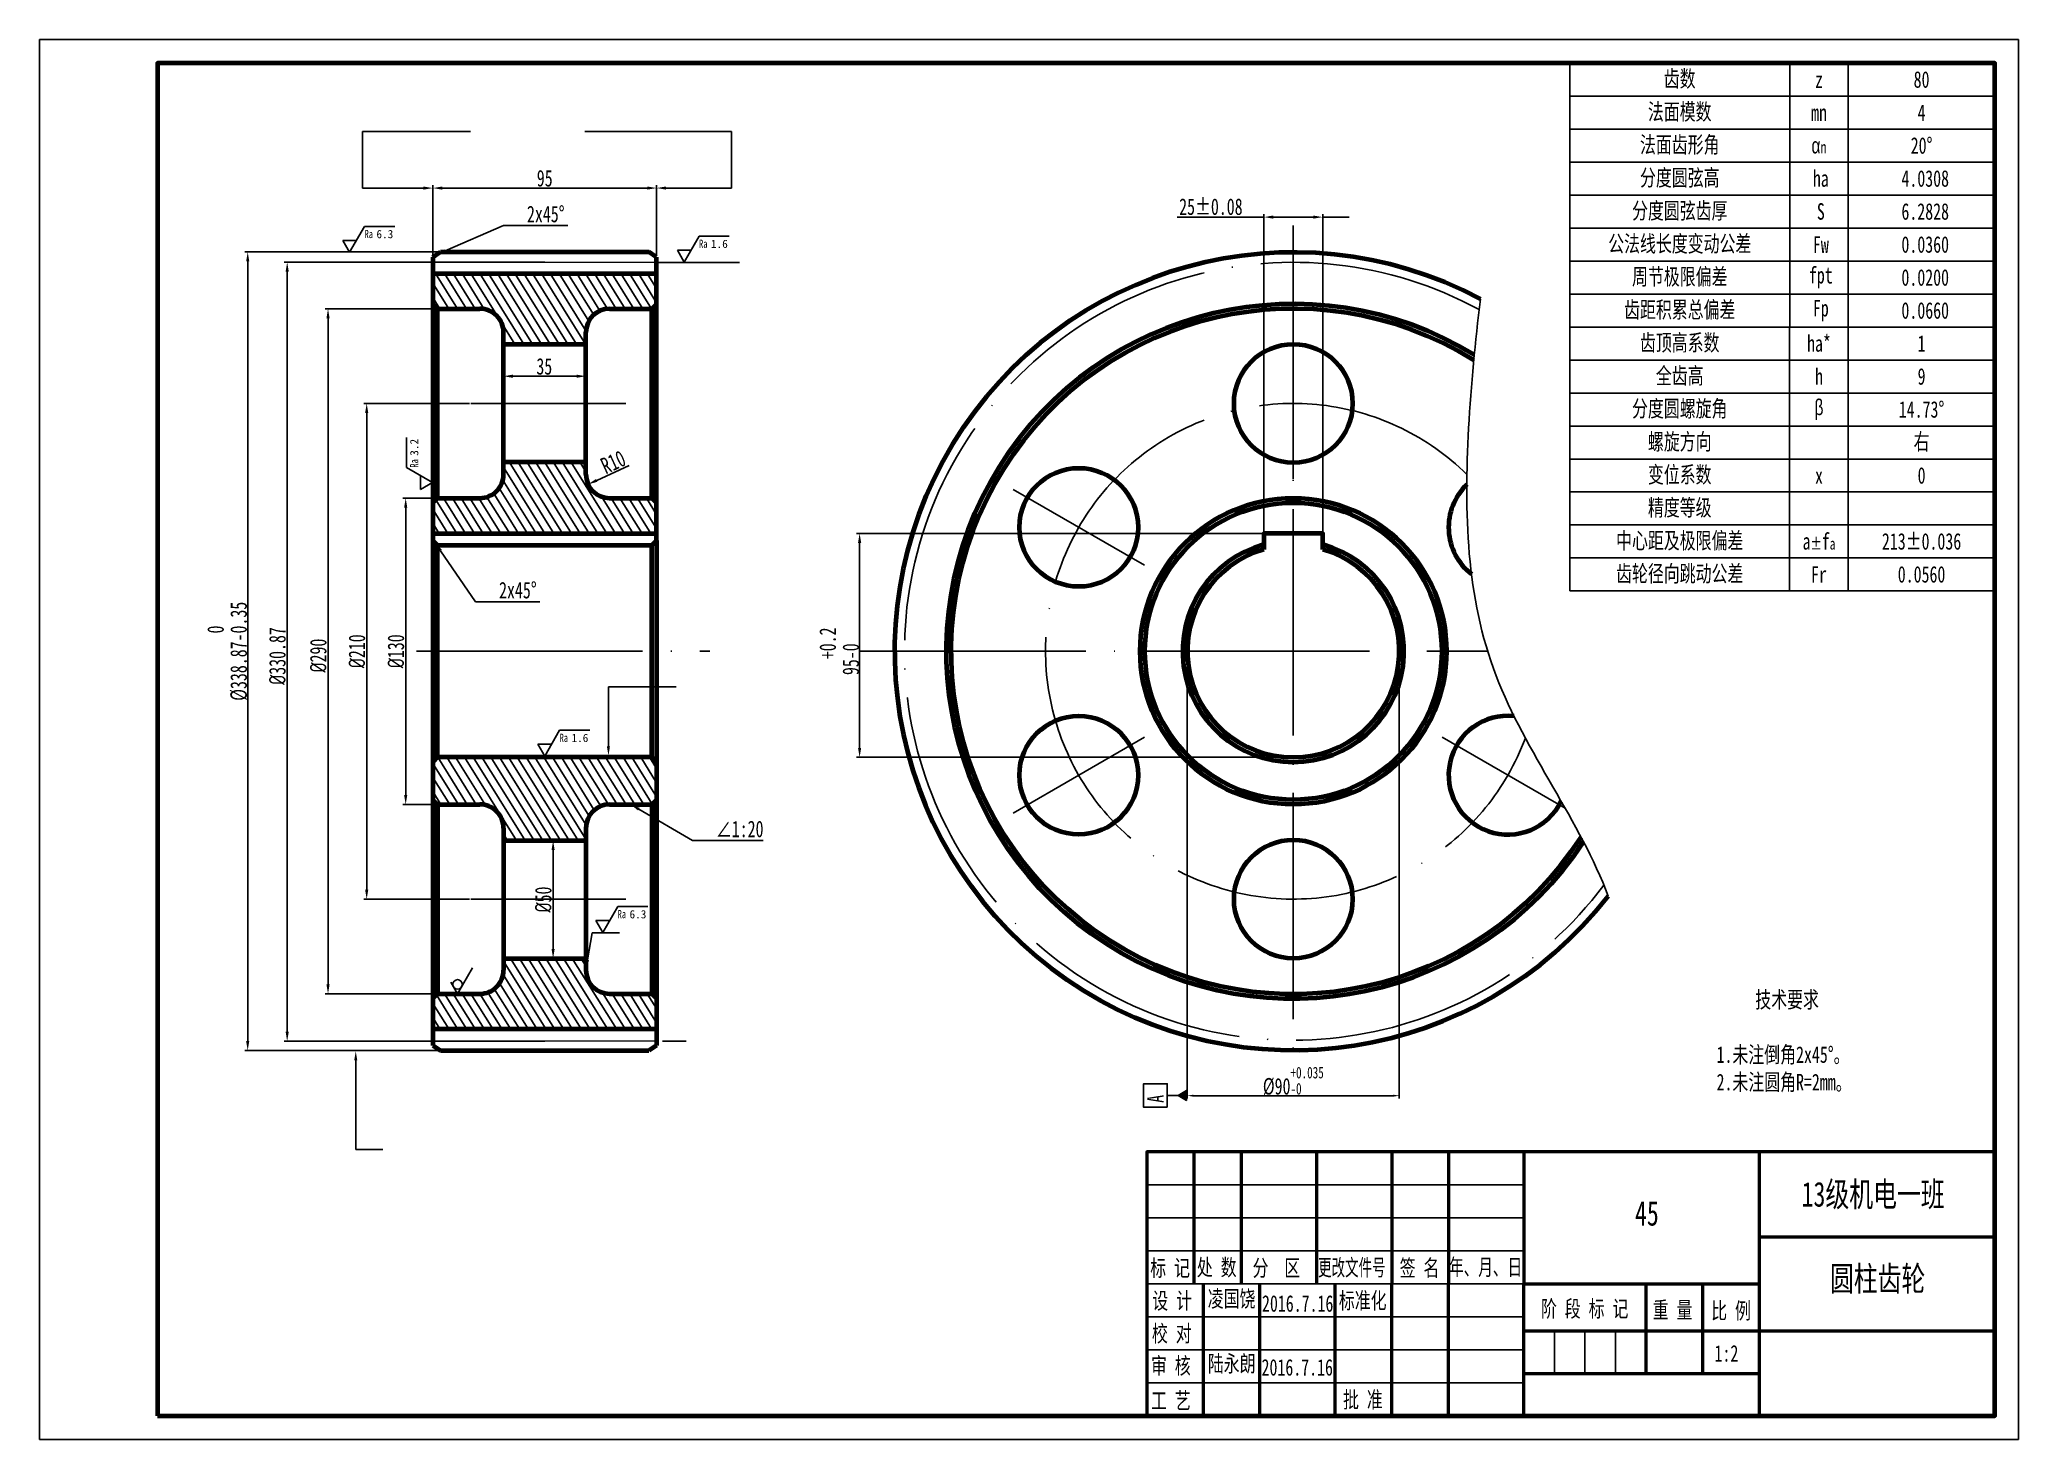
# Paper-space layout '布局2' of a CAD drawing. Header units: millimetres. Extents: x -1 to 419, y -1 to 296.
# The model-space entities are those that its viewports show. They can reach past a viewport. Long polylines and large blocks are cut down to what shows.
import ezdxf
from ezdxf import colors
from ezdxf.entities.mleader import LeaderData, LeaderLine
from ezdxf.math import Vec2, Vec3

# ---------------------------------------------------------------- set-up
doc = ezdxf.new("R2010")
doc.units = ezdxf.units.MM
doc.linetypes.add('ACAD_ISO04W100', pattern=[30, 24, -3, 0, -3])
for name, color, linetype, lineweight in [('center line', 7, 'ACAD_ISO04W100', 25), ('lable', 7, 'Continuous', 25), ('normal', 7, 'Continuous', 25), ('outline', 7, 'Continuous', 70)]:
    doc.layers.add(name, color=color, linetype=linetype, lineweight=lineweight)
doc.layers.add('title', color=7, linetype='Continuous')
doc.styles.get("Standard").update_dxf_attribs({"font": '', "width": 0.707})
doc.styles.get('Standard').set_extended_font_data('SimSun')
doc.dimstyles.new('ISO-25', dxfattribs={"dimtxt": 7, "dimasz": 4, "dimexe": 1.25, "dimexo": 0.625, "dimtad": 1, "dimdsep": 46, "dimtxsty": 'Standard', "dimcen": 2.5, "dimadec": 0, "dimazin": 0, "dimtfac": 1, "dimtmove": 0, "dimatfit": 3, "dimfxl": 1, "dimarcsym": 0})
doc.dimstyles.new('副本 ISO-25', dxfattribs={"dimtxt": 7, "dimasz": 2.5, "dimexe": 1.25, "dimexo": 0.625, "dimtad": 1, "dimdsep": 46, "dimtxsty": 'Standard', "dimcen": 2.5, "dimadec": 0, "dimazin": 0, "dimtol": 1, "dimtm": 1e-09, "dimtfac": 0.7, "dimtmove": 0, "dimatfit": 3, "dimfxl": 1, "dimarcsym": 0})

# ---------------------------------------------------------------- blocks, each defined once
blk = doc.blocks.new('a3 sheet2')
at = {"layer": 'Defpoints'}
blk.add_lwpolyline([(-419.99, 0.26), (0.01, 0.26), (0.01, 297.26), (-419.99, 297.26)], close=True, dxfattribs=at)
at = {"layer": 'lable'}
for p, q in [((-95.21, 292.26), (-4.99, 292.26)), ((-95.21, 292.26), (-95.21, 271.24)), ((-48.54, 292.29), (-48.54, 236.27)), ((-36.1, 292.26), (-36.1, 180.27)), ((-95.21, 285.26), (-4.99, 285.26)), ((-95.21, 278.26), (-4.99, 278.26)), ((-95.21, 271.26), (-4.99, 271.26)), ((-95.21, 271.26), (-95.21, 236.27)), ((-95.21, 264.26), (-4.99, 264.26)), ((-95.21, 257.26), (-4.99, 257.26)), ((-95.21, 250.26), (-4.99, 250.26)), ((-95.21, 243.26), (-4.99, 243.26)), ((-95.21, 236.27), (-95.21, 180.27)), ((-95.21, 236.26), (-4.99, 236.26)), ((-48.55, 236.26), (-48.55, 180.27)), ((-95.21, 229.26), (-4.99, 229.26)), ((-95.21, 222.26), (-4.99, 222.26)), ((-95.21, 215.26), (-4.99, 215.26)), ((-95.21, 208.26), (-4.99, 208.26)), ((-92.29, 208.26), (-4.99, 208.26)), ((-95.21, 201.27), (-4.99, 201.27)), ((-95.21, 194.27), (-4.99, 194.27)), ((-95.21, 187.27), (-4.99, 187.27)), ((-95.21, 180.27), (-4.99, 180.27)), ((-184.99, 61.45), (-184.99, 5.45)), ((-366.2, 5.45), (-184.99, 5.45)), ((-271.9, 5.45), (-184.99, 5.45))]:
    blk.add_line(p, q, dxfattribs=at)
at = {"layer": 'title'}
for p, q in [((-4.99, 236.26), (-95.21, 236.26)), ((-184.99, 54.26), (-104.99, 54.26)), ((-184.99, 47.26), (-104.99, 47.26)), ((-184.99, 40.26), (-104.99, 40.26)), ((-184.99, 33.26), (-104.99, 33.26)), ((-184.99, 26.26), (-104.99, 26.26)), ((-98.49, 14.26), (-98.49, 23.26)), ((-91.99, 14.26), (-91.99, 23.26)), ((-85.49, 14.26), (-85.49, 23.26)), ((-184.99, 19.26), (-104.99, 19.26)), ((-184.99, 12.26), (-104.99, 12.26))]:
    blk.add_line(p, q, dxfattribs=at)
at = {"layer": 'title', "lineweight": 53}
for p, q in [((-174.99, 61.26), (-174.99, 33.26)), ((-164.99, 61.26), (-164.99, 33.26)), ((-148.99, 61.26), (-148.99, 33.26)), ((-132.99, 61.26), (-132.99, 33.26)), ((-120.99, 61.26), (-120.99, 33.26)), ((-54.99, 61.26), (-54.99, 5.26)), ((-54.99, 43.26), (-4.99, 43.26)), ((-172.99, 5.26), (-172.99, 33.26)), ((-160.99, 5.26), (-160.99, 33.26)), ((-144.99, 5.26), (-144.99, 33.26)), ((-132.99, 5.26), (-132.99, 33.26)), ((-120.99, 5.26), (-120.99, 33.26)), ((-104.99, 33.26), (-54.99, 33.26)), ((-78.99, 14.26), (-78.99, 33.26)), ((-66.99, 14.26), (-66.99, 33.26)), ((-104.99, 23.26), (-54.99, 23.26)), ((-54.99, 23.26), (-4.99, 23.26)), ((-104.99, 14.26), (-54.99, 14.26))]:
    blk.add_line(p, q, dxfattribs=at)
at = {"layer": 'title', "lineweight": 50}
for p in [(-104.99, 61.26), (-104.99, 5.26)]:
    blk.add_line(p, (-104.99, 33.26), dxfattribs=at)
at = {"layer": 'title', "lineweight": 80}
blk.add_lwpolyline([(-394.99, 5.26), (-4.99, 5.26), (-4.99, 292.26), (-394.99, 292.26)], close=True, dxfattribs=at)
at = {"layer": 'title', "lineweight": 53}
blk.add_lwpolyline([(-184.99, 5.26), (-4.99, 5.26), (-4.99, 61.26), (-184.99, 61.26)], close=True, dxfattribs=at)
at = {"insert": (-81.37, 50.87), "char_height": 5.25, "attachment_point": 1}
blk.add_mtext_dynamic_manual_height_columns('45', width=24.4308, gutter_width=12.5, heights=[0], dxfattribs=at)
at = {"layer": 'lable', "attachment_point": 5}
for s, insert, char_height, width in [('齿数', (-71.88, 288.76), 3.5, 44.3267), ('80', (-20.55, 288.76), 3.5, 28.773), ('z', (-42.32, 288.76), 3.5, 10.1133), ('法面模数', (-71.88, 281.76), 3.5, 44.3267), ('mn', (-42.32, 281.76), 3.5, 10.1133), ('4', (-20.55, 281.76), 3.5, 28.773), ('法面齿形角', (-71.88, 274.76), 3.5, 44.3267), ('{\\fArial|b0|i0|c134|p34;\\H0.95833x;\\C256;α\\fSimSun|b0|i0|c134|p2;\\H0.78261x;n}', (-42.32, 274.76), 3.4996, 10.1133), ('20%%D', (-20.55, 274.76), 3.5, 28.773), ('分度圆弦高', (-71.87, 267.76), 3.5, 44.3289), ('ha', (-41.93, 267.76), 3.5, 10.8878), ('4.0308', (-19.77, 267.76), 3.5, 28.7758), ('分度圆弦齿厚', (-71.87, 260.76), 3.5, 44.3289), ('S', (-41.93, 260.76), 3.5, 10.8878), ('6.2828', (-19.77, 260.76), 3.5, 28.7758), ('公法线长度变动公差', (-71.87, 253.76), 3.5, 44.3289), ('Fw', (-41.93, 253.76), 3.5, 10.8878), ('0.0360', (-19.77, 253.76), 3.5, 28.7758), ('周节极限偏差', (-71.87, 246.76), 3.5, 44.3289), ('fpt', (-41.93, 246.76), 3.5, 10.8878), ('0.0200', (-19.77, 246.76), 3.5, 28.7758), ('齿距积累总偏差', (-71.87, 239.76), 3.5, 44.3289), ('Fp', (-41.93, 239.76), 3.5, 10.8878), ('0.0660', (-19.77, 239.76), 3.5, 28.7758), ('齿顶高系数', (-71.88, 232.76), 3.5, 44.3267), ('ha*', (-42.32, 232.76), 3.5, 10.1133), ('1', (-20.55, 232.76), 3.5, 28.773), ('全齿高', (-71.88, 225.76), 3.5, 44.3267), ('h', (-42.32, 225.76), 3.5, 10.1133), ('9', (-20.55, 225.76), 3.5, 28.773), ('分度圆螺旋角', (-71.88, 218.76), 3.5, 44.3267), ('{\\fArial|b0|i0|c134|p34;\\H0.95833x;\\C256;β}', (-42.32, 218.76), 3.4996, 10.1133), ('14.73%%D', (-20.55, 218.76), 3.5, 28.773), ('螺旋方向', (-71.88, 211.76), 3.5, 44.3267), ('右', (-20.55, 211.76), 3.5, 28.773), ('变位系数', (-71.88, 204.76), 3.5, 44.3267), ('0', (-20.55, 204.76), 3.5, 28.773), ('x', (-42.32, 204.76), 3.5, 10.1133), ('精度等级', (-71.88, 197.77), 3.5, 44.3267), ('中心距及极限偏差', (-71.88, 190.77), 3.5, 44.3267), ('a{\\H0.71436x;%%P}f{\\H0.71436x;a}', (-42.32, 190.77), 3.4996, 10.1133), ('213%%P0.036', (-20.55, 190.77), 3.4996, 28.773), ('齿轮径向跳动公差', (-71.88, 183.77), 3.5, 44.3267), ('Fr', (-42.32, 183.77), 3.5, 10.1133), ('0.0560', (-20.55, 183.77), 3.5, 28.773)]:
    blk.add_mtext(s, dxfattribs=dict(at, insert=insert, char_height=char_height, width=width))
at = {"layer": 'title'}
for s, width, p in [('标 记', 0.707, (-184.26, 34.88)), ('处 数', 0.707, (-174.36, 35.01)), ('分  区', 0.707, (-162.54, 34.89)), ('更改文件号', 0.6, (-148.63, 34.98)), ('签 名', 0.707, (-131.32, 34.88)), ('年、月、日', 0.65, (-120.84, 35.06)), ('设 计', 0.707, (-183.82, 27.93)), ('标准化', 0.707, (-144.23, 27.98)), ('阶 段 标 记', 0.707, (-101.33, 26.23)), ('重 量', 0.707, (-77.62, 25.99)), ('比 例', 0.707, (-65.2, 25.82)), ('校 对', 0.707, (-183.9, 20.98)), ('审 核', 0.707, (-184.1, 14.14)), ('工 艺', 0.707, (-184.09, 6.74)), ('批 准', 0.707, (-143.34, 6.95))]:
    blk.add_text(s, height=3.5, dxfattribs=dict(at, width=width)).set_placement(p)
at = {"layer": 'title', "attachment_point": 1}
for s, width, insert, char_height in [('13级机电一班', 32.7637, (-46.01, 54.9), 5.25), ('圆柱齿轮', 25.872, (-40, 36.99), 5.25), ('2016.7.16', 14.1365, (-160.54, 30.85), 3.5), ('陆永朗', 10.664, (-172.03, 18.09), 3.5), ('2016.7.16', 12.704, (-160.63, 17.3), 3.5), ('1:2', 9.0577, (-64.49, 20.26), 3.5)]:
    blk.add_mtext_dynamic_manual_height_columns(s, width=width, gutter_width=12.5, heights=[0], dxfattribs=dict(at, insert=insert, char_height=char_height))
at = {"layer": 'title', "insert": (-172.05, 31.85), "char_height": 3.5, "attachment_point": 1}
blk.add_mtext('凌国饶', dxfattribs=at)
blk = doc.blocks.new('*D7')
at = {"layer": 'Defpoints', "color": 0, "transparency": 16777216}
for p in [(-102.2, -25.01), (-115.72, -155.01), (-102.2, -155.01)]:
    blk.add_point(p, dxfattribs=at)
at = {"layer": 'lable', "color": 0, "lineweight": -2, "transparency": 16777216}
for p, q in [((-102.83, -25.01), (-116.97, -25.01)), ((-115.72, -29.01), (-115.72, -151.01)), ((-102.83, -155.01), (-116.97, -155.01))]:
    blk.add_line(p, q, dxfattribs=at)
at = {"layer": 'lable', "color": 0, "transparency": 16777216}
for points in [[(-116.39, -29.01), (-115.05, -29.01), (-115.72, -25.01)], [(-116.39, -151.01), (-115.05, -151.01), (-115.72, -155.01)]]:
    blk.add_solid(points, dxfattribs=at)
at = {"layer": 'lable', "color": 0, "transparency": 16777216, "insert": (-119.85, -90.01), "char_height": 7, "attachment_point": 5, "rotation": 90}
blk.add_mtext('{\\fISOCPEUR|b0|i0|c0|p34;%%C}130', dxfattribs=at)
blk = doc.blocks.new('*D8')
at = {"layer": 'Defpoints', "color": 0, "transparency": 16777216}
for p in [(-148.68, 55.33), (-102.2, 55.33), (-102.2, -235.36)]:
    blk.add_point(p, dxfattribs=at)
at = {"layer": 'lable', "color": 0, "lineweight": -2, "transparency": 16777216}
for p, q in [((-102.83, 55.33), (-149.93, 55.33)), ((-148.68, -231.36), (-148.68, 51.33)), ((-102.83, -235.36), (-149.93, -235.36))]:
    blk.add_line(p, q, dxfattribs=at)
at = {"layer": 'lable', "color": 0, "transparency": 16777216}
for points in [[(-149.35, 51.33), (-148.02, 51.33), (-148.68, 55.33)], [(-149.35, -231.36), (-148.02, -231.36), (-148.68, -235.36)]]:
    blk.add_solid(points, dxfattribs=at)
at = {"layer": 'lable', "color": 0, "transparency": 16777216, "insert": (-152.81, -91.84), "char_height": 7, "attachment_point": 5, "rotation": 90}
blk.add_mtext('{\\fISOCPEUR|b0|i0|c0|p34;%%C}290', dxfattribs=at)
blk = doc.blocks.new('*D9')
at = {"layer": 'Defpoints', "color": 0, "transparency": 16777216}
for p in [(-104.2, 75.11), (-166.03, -255.5), (-104.2, -255.5)]:
    blk.add_point(p, dxfattribs=at)
at = {"layer": 'lable', "color": 0, "lineweight": -2, "transparency": 16777216}
for p, q in [((-104.83, 75.11), (-167.28, 75.11)), ((-166.03, 71.11), (-166.03, -251.5)), ((-104.83, -255.5), (-167.28, -255.5))]:
    blk.add_line(p, q, dxfattribs=at)
at = {"layer": 'lable', "color": 0, "transparency": 16777216}
for points in [[(-166.69, 71.11), (-165.36, 71.11), (-166.03, 75.11)], [(-166.69, -251.5), (-165.36, -251.5), (-166.03, -255.5)]]:
    blk.add_solid(points, dxfattribs=at)
at = {"layer": 'lable', "color": 0, "transparency": 16777216, "insert": (-170.15, -92.03), "char_height": 7, "attachment_point": 5, "rotation": 90}
blk.add_mtext('{\\fISOCPEUR|b0|i0|c0|p34;%%C}330.87', dxfattribs=at)
blk = doc.blocks.new('*D10')
at = {"layer": 'Defpoints', "color": 0, "transparency": 16777216}
for p in [(-9.2, 106.54), (-104.2, 77.24), (-9.2, 77.24)]:
    blk.add_point(p, dxfattribs=at)
at = {"layer": 'lable', "color": 0, "lineweight": -2, "transparency": 16777216}
for p, q in [((-104.2, 77.87), (-104.2, 107.79)), ((-100.2, 106.54), (-13.2, 106.54)), ((-9.2, 77.87), (-9.2, 107.79))]:
    blk.add_line(p, q, dxfattribs=at)
at = {"layer": 'lable', "color": 0, "transparency": 16777216}
for points in [[(-100.2, 107.21), (-100.2, 105.88), (-104.2, 106.54)], [(-13.2, 107.21), (-13.2, 105.88), (-9.2, 106.54)]]:
    blk.add_solid(points, dxfattribs=at)
at = {"layer": 'lable', "color": 0, "transparency": 16777216, "insert": (-56.7, 110.67), "char_height": 7, "attachment_point": 5}
blk.add_mtext('95', dxfattribs=at)
blk = doc.blocks.new('*D11')
at = {"layer": 'Defpoints', "color": 0, "transparency": 16777216}
for p in [(-29.2, -15.01), (-38.29, -19.18)]:
    blk.add_point(p, dxfattribs=at)
at = {"layer": 'lable', "color": 0, "lineweight": -2, "transparency": 16777216}
blk.add_line((-20.81, -11.16), (-34.65, -17.51), dxfattribs=at)
at = {"layer": 'lable', "color": 0, "transparency": 16777216}
blk.add_solid([(-34.93, -16.91), (-34.38, -18.12), (-38.29, -19.18)], dxfattribs=at)
at = {"layer": 'lable', "color": 0, "transparency": 16777216, "insert": (-27.63, -9.75), "char_height": 7, "attachment_point": 5, "rotation": 24.63765}
blk.add_mtext('R10', dxfattribs=at)
blk = doc.blocks.new('粗糙度')
at = {"layer": 'lable'}
for p, q in [((-0.01, 0.51), (6.34, 11.51)), ((6.34, 11.51), (19.12, 11.51)), ((-0.01, 0.51), (-2.9, 5.51)), ((-2.9, 5.51), (2.87, 5.51))]:
    blk.add_line(p, q, dxfattribs=at)
blk.add_attdef('CCD', (11.37, 6.48), '', height=3.5)
at = {"layer": 'lable', "insert": (6.34, 10.03), "char_height": 3.5, "attachment_point": 1}
blk.add_mtext_dynamic_manual_height_columns('Ra', width=7.2155, gutter_width=12.5, heights=[0], dxfattribs=at)
blk = doc.blocks.new('*D13')
at = {"layer": 'Defpoints', "color": 0, "transparency": 16777216}
for p in [(-39.2, 26.7), (-74.2, -9.67), (-39.2, -9.67)]:
    blk.add_point(p, dxfattribs=at)
at = {"layer": 'lable', "color": 0, "lineweight": -2, "transparency": 16777216}
for p, q in [((-74.2, -9.04), (-74.2, 27.95)), ((-70.2, 26.7), (-43.2, 26.7)), ((-39.2, -9.04), (-39.2, 27.95))]:
    blk.add_line(p, q, dxfattribs=at)
at = {"layer": 'lable', "color": 0, "transparency": 16777216}
for points in [[(-70.2, 27.37), (-70.2, 26.03), (-74.2, 26.7)], [(-43.2, 27.37), (-43.2, 26.03), (-39.2, 26.7)]]:
    blk.add_solid(points, dxfattribs=at)
at = {"layer": 'lable', "color": 0, "transparency": 16777216, "insert": (-56.88, 30.83), "char_height": 7, "attachment_point": 5}
blk.add_mtext('35', dxfattribs=at)
blk = doc.blocks.new('*D14')
at = {"layer": 'Defpoints', "color": 0, "transparency": 16777216}
for p in [(-39.2, -170.36), (-53.14, -220.36), (-39.2, -220.36)]:
    blk.add_point(p, dxfattribs=at)
at = {"layer": 'lable', "color": 0, "lineweight": -2, "transparency": 16777216}
for p, q in [((-39.83, -170.36), (-54.39, -170.36)), ((-53.14, -174.36), (-53.14, -216.36)), ((-39.83, -220.36), (-54.39, -220.36))]:
    blk.add_line(p, q, dxfattribs=at)
at = {"layer": 'lable', "color": 0, "transparency": 16777216}
for points in [[(-53.81, -174.36), (-52.48, -174.36), (-53.14, -170.36)], [(-53.81, -216.36), (-52.48, -216.36), (-53.14, -220.36)]]:
    blk.add_solid(points, dxfattribs=at)
at = {"layer": 'lable', "color": 0, "transparency": 16777216, "insert": (-57.27, -195.36), "char_height": 7, "attachment_point": 5, "rotation": 90}
blk.add_mtext('{\\fISOCPEUR|b0|i0|c0|p34;%%C}50', dxfattribs=at)
blk = doc.blocks.new('*D15')
at = {"layer": 'Defpoints', "color": 0, "transparency": 16777216}
for p in [(273.57, -40.01), (76.96, -135.01), (261.07, -135.01)]:
    blk.add_point(p, dxfattribs=at)
at = {"layer": 'lable', "color": 0, "lineweight": -2, "transparency": 16777216}
for p, q in [((272.94, -40.01), (75.71, -40.01)), ((76.96, -44.01), (76.96, -131.01)), ((260.44, -135.01), (75.71, -135.01))]:
    blk.add_line(p, q, dxfattribs=at)
at = {"layer": 'lable', "color": 0, "transparency": 16777216}
for points in [[(76.29, -44.01), (77.63, -44.01), (76.96, -40.01)], [(76.29, -131.01), (77.63, -131.01), (76.96, -135.01)]]:
    blk.add_solid(points, dxfattribs=at)
at = {"layer": 'lable', "color": 0, "transparency": 16777216, "insert": (68.36, -90.01), "char_height": 7, "attachment_point": 5, "rotation": 90}
blk.add_mtext('95\\S+0.2^ -0;', dxfattribs=at)
blk = doc.blocks.new('*D16')
at = {"layer": 'Defpoints', "color": 0, "transparency": 16777216}
for p in [(273.57, 94.22), (248.57, -40.01), (273.57, -40.01)]:
    blk.add_point(p, dxfattribs=at)
at = {"layer": 'lable', "color": 0, "lineweight": -2, "transparency": 16777216}
for p, q in [((248.57, 94.22), (211.76, 94.22)), ((248.57, -39.39), (248.57, 95.47)), ((269.57, 94.22), (252.57, 94.22)), ((273.57, -39.39), (273.57, 95.47))]:
    blk.add_line(p, q, dxfattribs=at)
at = {"layer": 'lable', "color": 0, "transparency": 16777216}
for points in [[(252.57, 94.89), (252.57, 93.56), (248.57, 94.22)], [(269.57, 94.89), (269.57, 93.56), (273.57, 94.22)]]:
    blk.add_solid(points, dxfattribs=at)
at = {"layer": 'lable', "color": 0, "transparency": 16777216, "insert": (226.08, 98.6), "char_height": 7, "attachment_point": 5}
blk.add_mtext('25±0.08', dxfattribs=at)
blk = doc.blocks.new('*D17')
at = {"layer": 'Defpoints', "color": 0, "transparency": 16777216}
for p in [(216.07, -90.01), (306.07, -90.01), (216.07, -278.59)]:
    blk.add_point(p, dxfattribs=at)
at = {"layer": 'lable', "color": 0, "lineweight": -2, "transparency": 16777216}
for p, q in [((216.07, -90.64), (216.07, -279.84)), ((306.07, -90.64), (306.07, -279.84)), ((303.57, -278.59), (218.57, -278.59))]:
    blk.add_line(p, q, dxfattribs=at)
at = {"layer": 'lable', "color": 0, "transparency": 16777216}
for points in [[(218.57, -278.17), (218.57, -279), (216.07, -278.59)], [(303.57, -278.17), (303.57, -279), (306.07, -278.59)]]:
    blk.add_solid(points, dxfattribs=at)
at = {"layer": 'lable', "color": 0, "transparency": 16777216, "insert": (261.07, -272.38), "char_height": 7, "attachment_point": 5}
blk.add_mtext('%%c90{\\H4.900000;\\S+0.035^ -0;}', dxfattribs=at)
blk = doc.blocks.new('datum')
at = {"layer": 'lable'}
h = blk.add_hatch(color=256, dxfattribs=at)
h.dxf.hatch_style = 1
h.paths.add_polyline_path([(0.96, 0.54), (-0.08, 2.34), (-1.12, 0.54)])
blk.add_line((-0.08, 4.64), (-0.08, 0.64), dxfattribs=at)
for points in [[(-2.58, 4.64), (2.42, 4.64), (2.42, 9.64), (-2.58, 9.64)], [(-0.08, 2.34), (-1.12, 0.54), (0.96, 0.54)]]:
    blk.add_lwpolyline(points, close=True, dxfattribs=at)
at = {"layer": 'lable', "insert": (-1.63, 8.87), "char_height": 3.5, "attachment_point": 1}
blk.add_mtext_dynamic_manual_height_columns('A', width=3.5, gutter_width=12.5, heights=[0], dxfattribs=at)
blk = doc.blocks.new('*D22')
at = {"layer": 'Defpoints', "color": 0, "transparency": 16777216}
for p in [(-88.01, 15.16), (-132.28, -195.18), (-88.01, -195.18)]:
    blk.add_point(p, dxfattribs=at)
at = {"layer": 'normal', "color": 0, "lineweight": -2, "transparency": 16777216}
for p, q in [((-88.63, 15.16), (-133.53, 15.16)), ((-132.28, 11.16), (-132.28, -191.18)), ((-88.63, -195.18), (-133.53, -195.18))]:
    blk.add_line(p, q, dxfattribs=at)
at = {"layer": 'normal', "color": 0, "transparency": 16777216}
for points in [[(-132.94, 11.16), (-131.61, 11.16), (-132.28, 15.16)], [(-132.94, -191.18), (-131.61, -191.18), (-132.28, -195.18)]]:
    blk.add_solid(points, dxfattribs=at)
at = {"layer": 'normal', "color": 0, "transparency": 16777216, "insert": (-136.4, -90.01), "char_height": 7, "attachment_point": 5, "rotation": 90}
blk.add_mtext('{\\fISOCPEUR|b0|i0|c0|p34;%%C}210', dxfattribs=at)
blk = doc.blocks.new('*D24')
at = {"layer": 'Defpoints', "color": 0, "transparency": 16777216}
for p in [(-100.93, 79.42), (-182.78, -259.45), (-100.93, -259.45)]:
    blk.add_point(p, dxfattribs=at)
at = {"layer": 'normal', "color": 0, "lineweight": -2, "transparency": 16777216}
for p, q in [((-101.56, 79.42), (-184.03, 79.42)), ((-182.78, 75.42), (-182.78, -255.45)), ((-101.56, -259.45), (-184.03, -259.45))]:
    blk.add_line(p, q, dxfattribs=at)
at = {"layer": 'normal', "color": 0, "transparency": 16777216}
for points in [[(-183.45, 75.42), (-182.12, 75.42), (-182.78, 79.42)], [(-183.45, -255.45), (-182.12, -255.45), (-182.78, -259.45)]]:
    blk.add_solid(points, dxfattribs=at)
at = {"layer": 'normal', "color": 0, "transparency": 16777216, "insert": (-191.4, -90.01), "char_height": 7, "attachment_point": 5, "rotation": 90}
blk.add_mtext('%%c338.87\\S 0^ -0.35;', dxfattribs=at)

msp = doc.modelspace()

# ---------------------------------------------------------------- hatches: boundary and pattern name
at = {"layer": 'normal'}
h = msp.add_hatch(dxfattribs=at)
h.set_pattern_fill('ANSI31', color=256, angle=77)
h.set_pattern_definition([(122, (88.799, -45.0113), (-2.692553, -1.682494), [])])
h.paths.add_polyline_path([(-9.201, -40.011), (-9.201, -27.01), (-11.2, -25.011), (-29.201, -25.011, -0.4142136), (-39.201, -15.011), (-39.201, -9.666), (-74.201, -9.666), (-74.201, -15.011, -0.414216), (-84.201, -25.011), (-102.201, -25.011), (-104.201, -27.011), (-104.201, -40.011)])
h.paths.add_polyline_path([(-39.201, 40.334), (-39.201, 45.334, -0.4142136), (-29.201, 55.334), (-11.201, 55.334), (-9.201, 57.334), (-9.201, 70.245), (-104.201, 70.245), (-104.201, 57.333), (-102.202, 55.334), (-84.201, 55.334, -0.4142136), (-74.201, 45.334), (-74.201, 40.334)])
h.paths.add_polyline_path([(-39.201, -170.356), (-39.201, -165.011, -0.4142136), (-29.201, -155.011), (-11.2, -155.011), (-9.201, -153.012), (-9.201, -137.011), (-11.201, -135.011), (-102.201, -135.011), (-104.201, -137.011), (-104.201, -153.011), (-102.201, -155.011), (-84.201, -155.011, -0.414216), (-74.201, -165.011), (-74.201, -170.356)])
h.paths.add_polyline_path([(-9.201, -250.267), (-9.201, -237.357), (-11.201, -235.357), (-29.201, -235.357, -0.4142136), (-39.201, -225.357), (-39.201, -220.356), (-74.201, -220.356), (-74.201, -225.356, -0.4142136), (-84.201, -235.356), (-102.202, -235.356), (-104.201, -237.356), (-104.201, -250.267)])

# ---------------------------------------------------------------- linework, layer by layer
at = {"layer": 'center line'}
for p, q in [((261.068, 90.655), (261.068, -264.665)), ((-116.701, 75.105), (-56.701, 75.105)), ((261.068, 47.353), (261.068, -17.03)), ((-88.009, 15.161), (-22.224, 15.161)), ((142.106, -21.329), (197.864, -53.521)), ((-111.201, -90.011), (13.357, -90.011)), ((76.96, -90.011), (343.587, -90.011)), ((142.106, -158.694), (197.864, -126.502)), ((376.464, -156.635), (324.271, -126.502)), ((261.068, -227.376), (261.068, -162.992)), ((-88.009, -195.184), (-22.224, -195.184)), ((-116.701, -255.406), (-56.701, -255.406)), ((-6.701, -255.406), (3.299, -255.406))]:
    msp.add_line(p, q, dxfattribs=at)
for points in [[(-56.701, 75.105), (-9.201, 75.016)], [(-104.201, -255.406), (-104.201, -255.496)], [(-56.701, -255.406), (-9.201, -255.316)], [(-9.201, -255.406), (-9.201, -255.496)]]:
    msp.add_lwpolyline(points, dxfattribs=at)
for radius, start, end in [(165.027, 61.453501, 323.019823), (105.173, 45.529416, 339.500405)]:
    msp.add_arc((261.068, -90.011), radius, start, end, dxfattribs=at)
at = {"layer": 'lable', "lineweight": -3}
for p, q in [((-134.122, 106.542), (-134.122, 130.542)), ((-126.122, 106.542), (-134.122, 106.542)), ((12.72, 106.542), (22.649, 106.542))]:
    msp.add_line(p, q, dxfattribs=at)
at = {"layer": 'lable'}
for p, q in [((-134.122, 130.542), (-88.139, 130.542)), ((-39.621, 130.542), (22.649, 130.542)), ((22.649, 130.542), (22.649, 106.542)), ((273.568, 94.222), (284.712, 94.222)), ((-9.195, 75.008), (26.026, 75.008)), ((-93.668, -235.356), (-87.317, -224.356)), ((-93.668, -235.356), (-96.555, -230.356))]:
    msp.add_line(p, q, dxfattribs=at)
at = {"layer": 'lable', "lineweight": -3}
for points in [[(-108.201, 106.542), (-126.122, 106.542)], [(-5.201, 106.542), (12.72, 106.542)]]:
    msp.add_lwpolyline(points, dxfattribs=at)
at = {"layer": 'lable'}
msp.add_circle((-93.668, -231.356), 2, dxfattribs=at)
for points in [[(-108.201, 107.208), (-104.201, 106.542), (-108.201, 105.875)], [(-5.201, 105.875), (-9.201, 106.542), (-5.201, 107.208)]]:
    msp.add_solid(points, dxfattribs=at)
at = {"layer": 'normal'}
msp.add_open_spline([(340.463, 59.467), (338.281, 41.324), (333.099, -12.074), (335.135, -101.798), (383.107, -162.533), (394.691, -193.897)], degree=3, knots=[67.1134256, 67.1134256, 67.1134256, 67.1134256, 121.9511814, 227.6804473, 329.7244426, 329.7244426, 329.7244426, 329.7244426], dxfattribs=at)
at = {"layer": 'outline'}
for p, q in [((-104.201, 77.245), (-100.933, 79.423)), ((-104.201, 79.245), (-104.201, 79.245)), ((-104.201, 77.245), (-104.201, -43.011)), ((-9.201, 77.245), (-12.47, 79.423)), ((-9.201, -43.011), (-9.201, 77.245)), ((-104.201, 70.245), (-9.201, 70.245)), ((-102.202, 55.334), (-104.202, 57.334)), ((-104.201, 55.334), (-104.201, 55.334)), ((-102.202, 55.334), (-84.201, 55.334)), ((-102.201, -25.011), (-102.202, 55.334)), ((-29.201, 55.334), (-11.201, 55.334)), ((-11.201, 55.334), (-9.201, 57.334)), ((-11.201, -25.011), (-11.201, 55.334)), ((-74.201, -15.011), (-74.201, 45.334)), ((-39.201, -15.011), (-39.201, 45.334)), ((-74.201, 40.334), (-39.201, 40.334)), ((-74.201, -9.666), (-39.201, -9.666)), ((-102.201, -25.011), (-104.201, -27.011)), ((-102.201, -25.011), (-84.201, -25.011)), ((-29.201, -25.011), (-11.2, -25.011)), ((-11.201, -25.011), (-9.201, -27.011)), ((-104.201, -40.011), (-9.201, -40.011)), ((-102.201, -45.051), (-104.201, -43.011)), ((-102.201, -135.011), (-102.201, -45.051)), ((-9.201, -43.011), (-11.201, -45.011)), ((-11.201, -135.011), (-11.201, -45.011)), ((-9.201, -43.011), (-9.201, -257.267)), ((-102.201, -135.011), (-104.201, -137.011)), ((-9.201, -137.011), (-11.201, -135.011)), ((-102.201, -155.011), (-104.201, -153.011)), ((-102.201, -155.011), (-102.202, -235.356)), ((-102.201, -155.011), (-84.201, -155.011)), ((-29.201, -155.011), (-11.2, -155.011)), ((-11.201, -155.012), (-9.201, -153.012)), ((-11.201, -155.012), (-11.201, -235.357)), ((-74.201, -165.011), (-74.201, -225.356)), ((-39.201, -165.011), (-39.201, -225.357)), ((-74.201, -170.356), (-39.201, -170.356)), ((-74.201, -220.356), (-39.201, -220.356)), ((-102.202, -235.356), (-104.202, -237.356)), ((-104.201, -235.356), (-104.201, -235.356)), ((-102.202, -235.356), (-84.201, -235.356)), ((-29.201, -235.357), (-11.201, -235.357)), ((-11.201, -235.357), (-9.201, -237.357)), ((-104.201, -250.267), (-9.201, -250.267)), ((-104.201, -257.267), (-100.931, -259.447)), ((-9.201, -257.267), (-12.471, -259.447))]:
    msp.add_line(p, q, dxfattribs=at)
for points in [[(-100.933, 79.423), (-12.47, 79.423)], [(273.568, -46.782), (273.568, -40.011), (248.568, -40.011), (248.568, -46.782)], [(-104.201, -43.011), (-104.201, -257.267)], [(-102.201, -45.051), (-11.208, -44.969)], [(-11.201, -135.011), (-102.201, -135.011)], [(-100.931, -259.447), (-12.471, -259.447)]]:
    msp.add_lwpolyline(points, dxfattribs=at)
for centre, radius in [((261.068, 15.161), 25.173), ((169.985, -37.425), 25.173), ((261.068, -90.011), 65.001), ((261.068, -90.011), 63.001), ((169.985, -142.598), 25.173), ((261.068, -195.184), 25.173)]:
    msp.add_circle(centre, radius, dxfattribs=at)
for centre, radius, start, end in [((261.068, -90.011), 169.256, 62.024902, 322.136715), ((-84.201, 45.334), 10, 0.00048, 90.000482), ((-29.201, 45.334), 10, 90, 180), ((261.068, -90.011), 147.345, 58.581168, 326.723744), ((261.068, -90.011), 145.345, 58.196331, 327.16125), ((-84.201, -15.011), 10, 270, 0.00048), ((-29.201, -15.011), 10, 180, 270), ((352.15, -37.425), 25.173, 133.910568, 232.163116), ((261.068, -90.011), 47, 105.423852, 74.576148), ((261.068, -90.011), 45, 106.12762, 73.87238), ((352.15, -142.598), 25.173, 84.022185, 333.94621), ((-84.201, -165.011), 10, 359.99952, 90), ((-29.201, -165.011), 10, 90, 180), ((-84.201, -225.356), 10, 269.999518, 359.99952), ((-29.201, -225.357), 10, 180, 270)]:
    msp.add_arc(centre, radius, start, end, dxfattribs=at)

# ---------------------------------------------------------------- block references
at = {"layer": 'lable'}
for p, values in [((-139.5, 78.781), {'CCD': '6.3'}), ((2.496, 74.642), {'CCD': '1.6'}), ((-56.701, -135.011), {'CCD': '1.6'}), ((-32.069, -209.835), {'CCD': '6.3'})]:
    msp.add_blockref('粗糙度', p, dxfattribs=at).add_auto_attribs(values)
at = {"layer": 'lable', "rotation": 90}
msp.add_blockref('粗糙度', (-103.868, -18.409), dxfattribs=at).add_auto_attribs({'CCD': '3.2'})
at = {"layer": 'lable', "xscale": 2, "yscale": 2, "zscale": 2, "rotation": 90}
msp.add_blockref('datum', (216.8, -278.361), dxfattribs=at)

# ---------------------------------------------------------------- texts
at = {"layer": 'lable', "insert": (440.736, -234.319), "char_height": 7, "attachment_point": 1}
msp.add_mtext_dynamic_manual_height_columns('\\pi16.438;技术要求\\P\\pi0;\\P1.未注倒角2x45°。\\P2.未注圆角R=2mm。', width=60.39888, gutter_width=12.5, heights=[0], dxfattribs=at)

# ---------------------------------------------------------------- dimensions: what is measured, and where the dimension line sits
at = {"layer": 'lable'}
for base, p1, p2, picture, middle in [((-9.201, 106.542), (-104.201, 77.245), (-9.201, 77.245), '*D10', (-56.701, 106.542)), ((-39.201, 26.701), (-74.201, -9.666), (-39.201, -9.666), '*D13', (-56.884, 26.701))]:
    dim = msp.add_linear_dim(base=base, p1=p1, p2=p2, dimstyle='ISO-25', dxfattribs=at)
    dim.commit()
    dim.dimension.update_dxf_attribs({"geometry": picture, "text_midpoint": middle, "dimtype": 160})
for base, p1, p2, dimstyle, override, picture, middle in [((273.568, 94.222), (248.568, -40.011), (273.568, -40.011), 'ISO-25', {"dimtol": 1, "dimtp": 0.08, "dimtm": 0.08}, '*D16', (226.076, 94.222)), ((216.068, -278.587), (306.068, -90.011), (216.068, -90.011), '副本 ISO-25', {"dimpost": '%%c<>', "dimtp": 0.035, "dimtdec": 3}, '*D17', (261.068, -278.587))]:
    dim = msp.add_linear_dim(base=base, p1=p1, p2=p2, dimstyle=dimstyle, override=override, dxfattribs=at)
    dim.commit()
    dim.dimension.update_dxf_attribs({"geometry": picture, "text_midpoint": middle, "dimtype": 160})
for base, p1, p2, text, picture, middle in [((-166.028, -255.496), (-104.201, 75.105), (-104.201, -255.496), '{\\fISOCPEUR|b0|i0|c0|p34;%%C}330.87', '*D9', (-166.028, -92.028)), ((-148.685, 55.334), (-102.202, -235.356), (-102.204, 55.334), '{\\fISOCPEUR|b0|i0|c0|p34;%%C}290', '*D8', (-148.685, -91.845))]:
    dim = msp.add_linear_dim(base=base, p1=p1, p2=p2, angle=90, text=text, dimstyle='ISO-25', dxfattribs=at)
    dim.commit()
    dim.dimension.update_dxf_attribs({"geometry": picture, "text_midpoint": middle, "dimtype": 160})
dim = msp.add_radius_dim(center=(-29.201, -15.011), mpoint=(-38.291, -19.18), dimstyle='ISO-25', dxfattribs=at)
dim.commit()
dim.dimension.update_dxf_attribs({"geometry": '*D11', "text_midpoint": (-25.915, -13.504), "dimtype": 164})
for base, p1, p2, picture, middle in [((-115.72, -155.011), (-102.201, -25.011), (-102.201, -155.011), '*D7', (-119.845, -90.011)), ((-53.142, -220.356), (-39.201, -170.356), (-39.201, -220.356), '*D14', (-57.267, -195.356))]:
    dim = msp.add_linear_dim(base=base, p1=p1, p2=p2, angle=90, text='{\\fISOCPEUR|b0|i0|c0|p34;%%C}<>', dimstyle='ISO-25', dxfattribs=at)
    dim.commit()
    dim.dimension.update_dxf_attribs({"geometry": picture, "text_midpoint": middle})
dim = msp.add_linear_dim(base=(76.96, -135.011), p1=(273.568, -40.011), p2=(261.068, -135.011), angle=90, dimstyle='ISO-25', override={"dimpost": '<>', "dimtol": 1, "dimtp": 0.2, "dimtm": 1e-09}, dxfattribs=at)
dim.commit()
dim.dimension.update_dxf_attribs({"geometry": '*D15', "text_midpoint": (76.96, -90.011), "dimtype": 160})
at = {"layer": 'normal'}
dim = msp.add_linear_dim(base=(-182.783, -259.447), p1=(-100.933, 79.423), p2=(-100.931, -259.447), angle=90, dimstyle='ISO-25', override={"dimgap": 0.625, "dimpost": '%%c<>', "dimtol": 1, "dimlim": 0, "dimtm": 0.35}, dxfattribs=at)
dim.commit()
dim.dimension.update_dxf_attribs({"geometry": '*D24', "text_midpoint": (-191.4, -90.012)})
dim = msp.add_linear_dim(base=(-132.276, -195.184), p1=(-88.009, 15.161), p2=(-88.009, -195.184), angle=90, text='{\\fISOCPEUR|b0|i0|c0|p34;%%C}210', dimstyle='ISO-25', dxfattribs=at)
dim.commit()
dim.dimension.update_dxf_attribs({"geometry": '*D22', "text_midpoint": (-136.401, -90.011)})

# ---------------------------------------------------------------- leaders
at = {"layer": 'lable'}
ml = msp.add_multileader_mtext('Standard', dxfattribs=at)
ml.set_content('2x45%%D', color=256)
ml.set_leader_properties()
ml.build(insert=Vec2(0, 0))
ml.multileader.update_dxf_attribs({"text_left_attachment_type": 6, "text_right_attachment_type": 6})
ctx = ml.context
ctx.base_point, ctx.char_height, ctx.plane_origin = Vec3(-66.233, 90.639), 7, Vec3(-102.701, 78.245)
ctx.left_attachment, ctx.right_attachment = 6, 6
notes = []
notes.append((ctx, [(0, (1, 1, 0), (-74.233, 90.639), (1, 0), 8, [(0, [(-102.567, 78.334)], 0, [])])]))
ctx.mtext.insert, ctx.mtext.flow_direction = Vec3(-64.233, 99.039), 5
ml = msp.add_multileader_mtext('Standard', dxfattribs=at)
ml.set_content('2x45%%D', color=256)
ml.set_leader_properties()
ml.build(insert=Vec2(0, 0))
ml.multileader.update_dxf_attribs({"text_left_attachment_type": 6, "text_right_attachment_type": 6})
ctx = ml.context
ctx.base_point, ctx.char_height, ctx.plane_origin = Vec3(-78.078, -68.965), 7, Vec3(-103.201, -44.031)
ctx.left_attachment, ctx.right_attachment = 6, 6
notes.append((ctx, [(0, (1, 1, 0), (-86.078, -68.965), (1, 0), 8, [(0, [(-103.201, -44.031)], 0, [])])]))
ctx.mtext.insert, ctx.mtext.flow_direction = Vec3(-76.078, -60.565), 5
ml = msp.add_multileader_mtext('Standard', dxfattribs=at)
ml.set_content('', color=256)
ml.set_leader_properties()
ml.build(insert=Vec2(0, 0))
ml.multileader.update_dxf_attribs({"text_left_attachment_type": 6, "text_right_attachment_type": 6})
ctx = ml.context
ctx.base_point, ctx.char_height, ctx.plane_origin = Vec3(-2.946, -105.121), 7, Vec3(-29.66, -134.324)
ctx.left_attachment, ctx.right_attachment = 6, 6
notes.append((ctx, [(0, (1, 1, 0), (-29.66, -105.121), (1, 0), 26.715, [(0, [(-29.66, -134.324)], 0, [])])]))
ctx.mtext.insert, ctx.mtext.flow_direction = Vec3(-0.946, -98.121), 5
ml = msp.add_multileader_mtext('Standard', dxfattribs=at)
ml.set_content('∠1:20', color=256)
ml.set_leader_properties()
ml.build(insert=Vec2(0, 0))
ml.multileader.update_dxf_attribs({"text_left_attachment_type": 6, "text_right_attachment_type": 6})
ctx = ml.context
ctx.base_point, ctx.char_height, ctx.plane_origin = Vec3(13.964, -170.312), 7, Vec3(-20.201, -155.011)
ctx.left_attachment, ctx.right_attachment = 6, 6
notes.append((ctx, [(0, (1, 1, 0), (5.964, -170.312), (1, 0), 8, [(0, [(-20.201, -155.011)], 0, [])])]))
ctx.mtext.insert, ctx.mtext.flow_direction = Vec3(15.964, -161.912), 5
ml = msp.add_multileader_mtext('Standard', dxfattribs=at)
ml.set_content(' ', color=256)
ml.set_leader_properties()
ml.build(insert=Vec2(0, 0))
ml.multileader.update_dxf_attribs({"text_left_attachment_type": 6, "text_right_attachment_type": 6})
ctx = ml.context
ctx.base_point, ctx.char_height, ctx.plane_origin = Vec3(-28.505, -209.461), 7, Vec3(-39.201, -220.356)
ctx.left_attachment, ctx.right_attachment = 6, 6
notes.append((ctx, [(0, (1, 1, 0), (-36.505, -209.461), (1, 0), 8, [(0, [(-39.206, -224.942)], 0, [])])]))
ctx.mtext.insert, ctx.mtext.flow_direction = Vec3(-26.505, -202.461), 5
ml = msp.add_multileader_mtext('Standard', dxfattribs=at)
ml.set_content(' ', color=256)
ml.set_leader_properties()
ml.build(insert=Vec2(0, 0))
ml.multileader.update_dxf_attribs({"text_left_attachment_type": 6, "text_right_attachment_type": 6})
ctx = ml.context
ctx.base_point, ctx.char_height, ctx.plane_origin = Vec3(-128.922, -301.41), 7, Vec3(-136.922, -270.356)
ctx.left_attachment, ctx.right_attachment = 6, 6
notes.append((ctx, [(0, (1, 1, 0), (-136.922, -301.41), (1, 0), 8, [(0, [(-136.922, -259.642)], 0, [])])]))
ctx.mtext.insert, ctx.mtext.flow_direction = Vec3(-126.922, -294.41), 5
for ctx, leaders in notes:
    for number, flags, end, landing, length, lines in leaders:
        leader = LeaderData()
        leader.index, (leader.has_last_leader_line, leader.has_dogleg_vector, leader.attachment_direction) = number, flags
        leader.last_leader_point, leader.dogleg_vector, leader.dogleg_length = Vec3(end), Vec3(landing), length
        for number, points, colour, breaks in lines:
            line = LeaderLine()
            line.index, line.vertices, line.color, line.breaks = number, Vec3.list(points), colors.encode_raw_color(colour), breaks
            leader.lines.append(line)
        ctx.leaders.append(leader)

psp = doc.layouts.new('布局2')

# ---------------------------------------------------------------- block references
at = {"layer": 'normal'}
psp.add_blockref('a3 sheet2', (419.2, -1.05), dxfattribs=at)

# ---------------------------------------------------------------- viewports
at = {"layer": 'outline', "view_target_point": (180.077, -286.889)}
psp.add_viewport(center=(219.21, 147.7), size=(390, 287), view_center_point=(-11.205, 159.427), view_height=574, dxfattribs=at)

doc.saveas('drawing.dxf')
